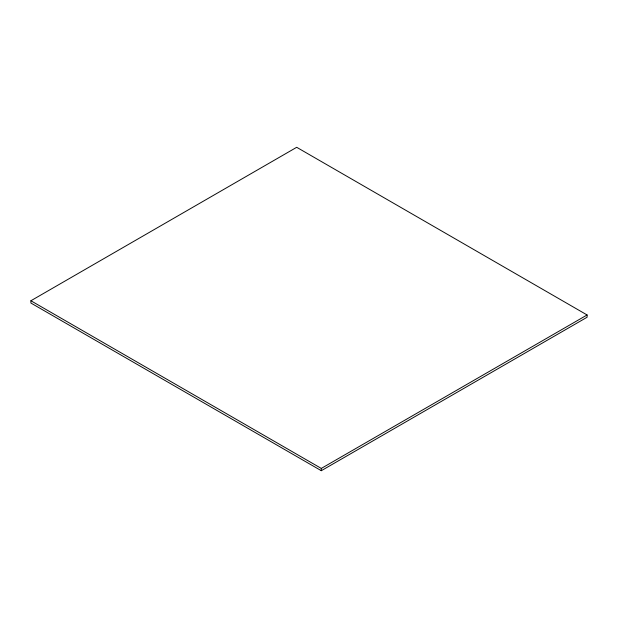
<?xml version="1.0" encoding="UTF-8"?>
<svg xmlns="http://www.w3.org/2000/svg" width="618" height="618" viewBox="0 0 618 618"><rect width="100%" height="100%" fill="white"/><g stroke="black" fill="none" stroke-linecap="round" stroke-linejoin="round"><path stroke-width="0.93" d="M30.9 300.757L296.694 147.3L587.1 314.964L587.1 317.243L321.306 470.7L30.9 303.036L30.9 300.757L321.306 468.421L587.1 314.964M321.306 468.421L321.306 470.7"/></g></svg>
